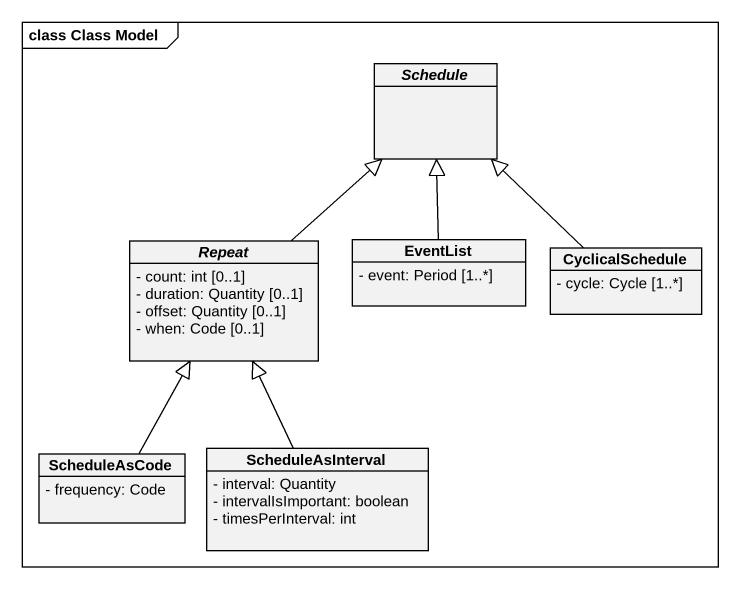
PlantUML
@startuml
mainframe class Class Model
hide circle
hide empty members
skinparam classAttributeIconSize 0
abstract class Schedule
abstract class "Repeat" as Repeat_ {
  - count: int [0..1]
  - duration: Quantity [0..1]
  - offset: Quantity [0..1]
  - when: Code [0..1]
}
class EventList {
  - event: Period [1..*]
}
class CyclicalSchedule {
  - cycle: Cycle [1..*]
}
class ScheduleAsCode {
  - frequency: Code
}
class ScheduleAsInterval {
  - interval: Quantity
  - intervalIsImportant: boolean
  - timesPerInterval: int
}
Repeat_ -up-|> Schedule
EventList -up-|> Schedule
CyclicalSchedule -up-|> Schedule
ScheduleAsCode -up-|> Repeat_
ScheduleAsInterval -up-|> Repeat_
@enduml
